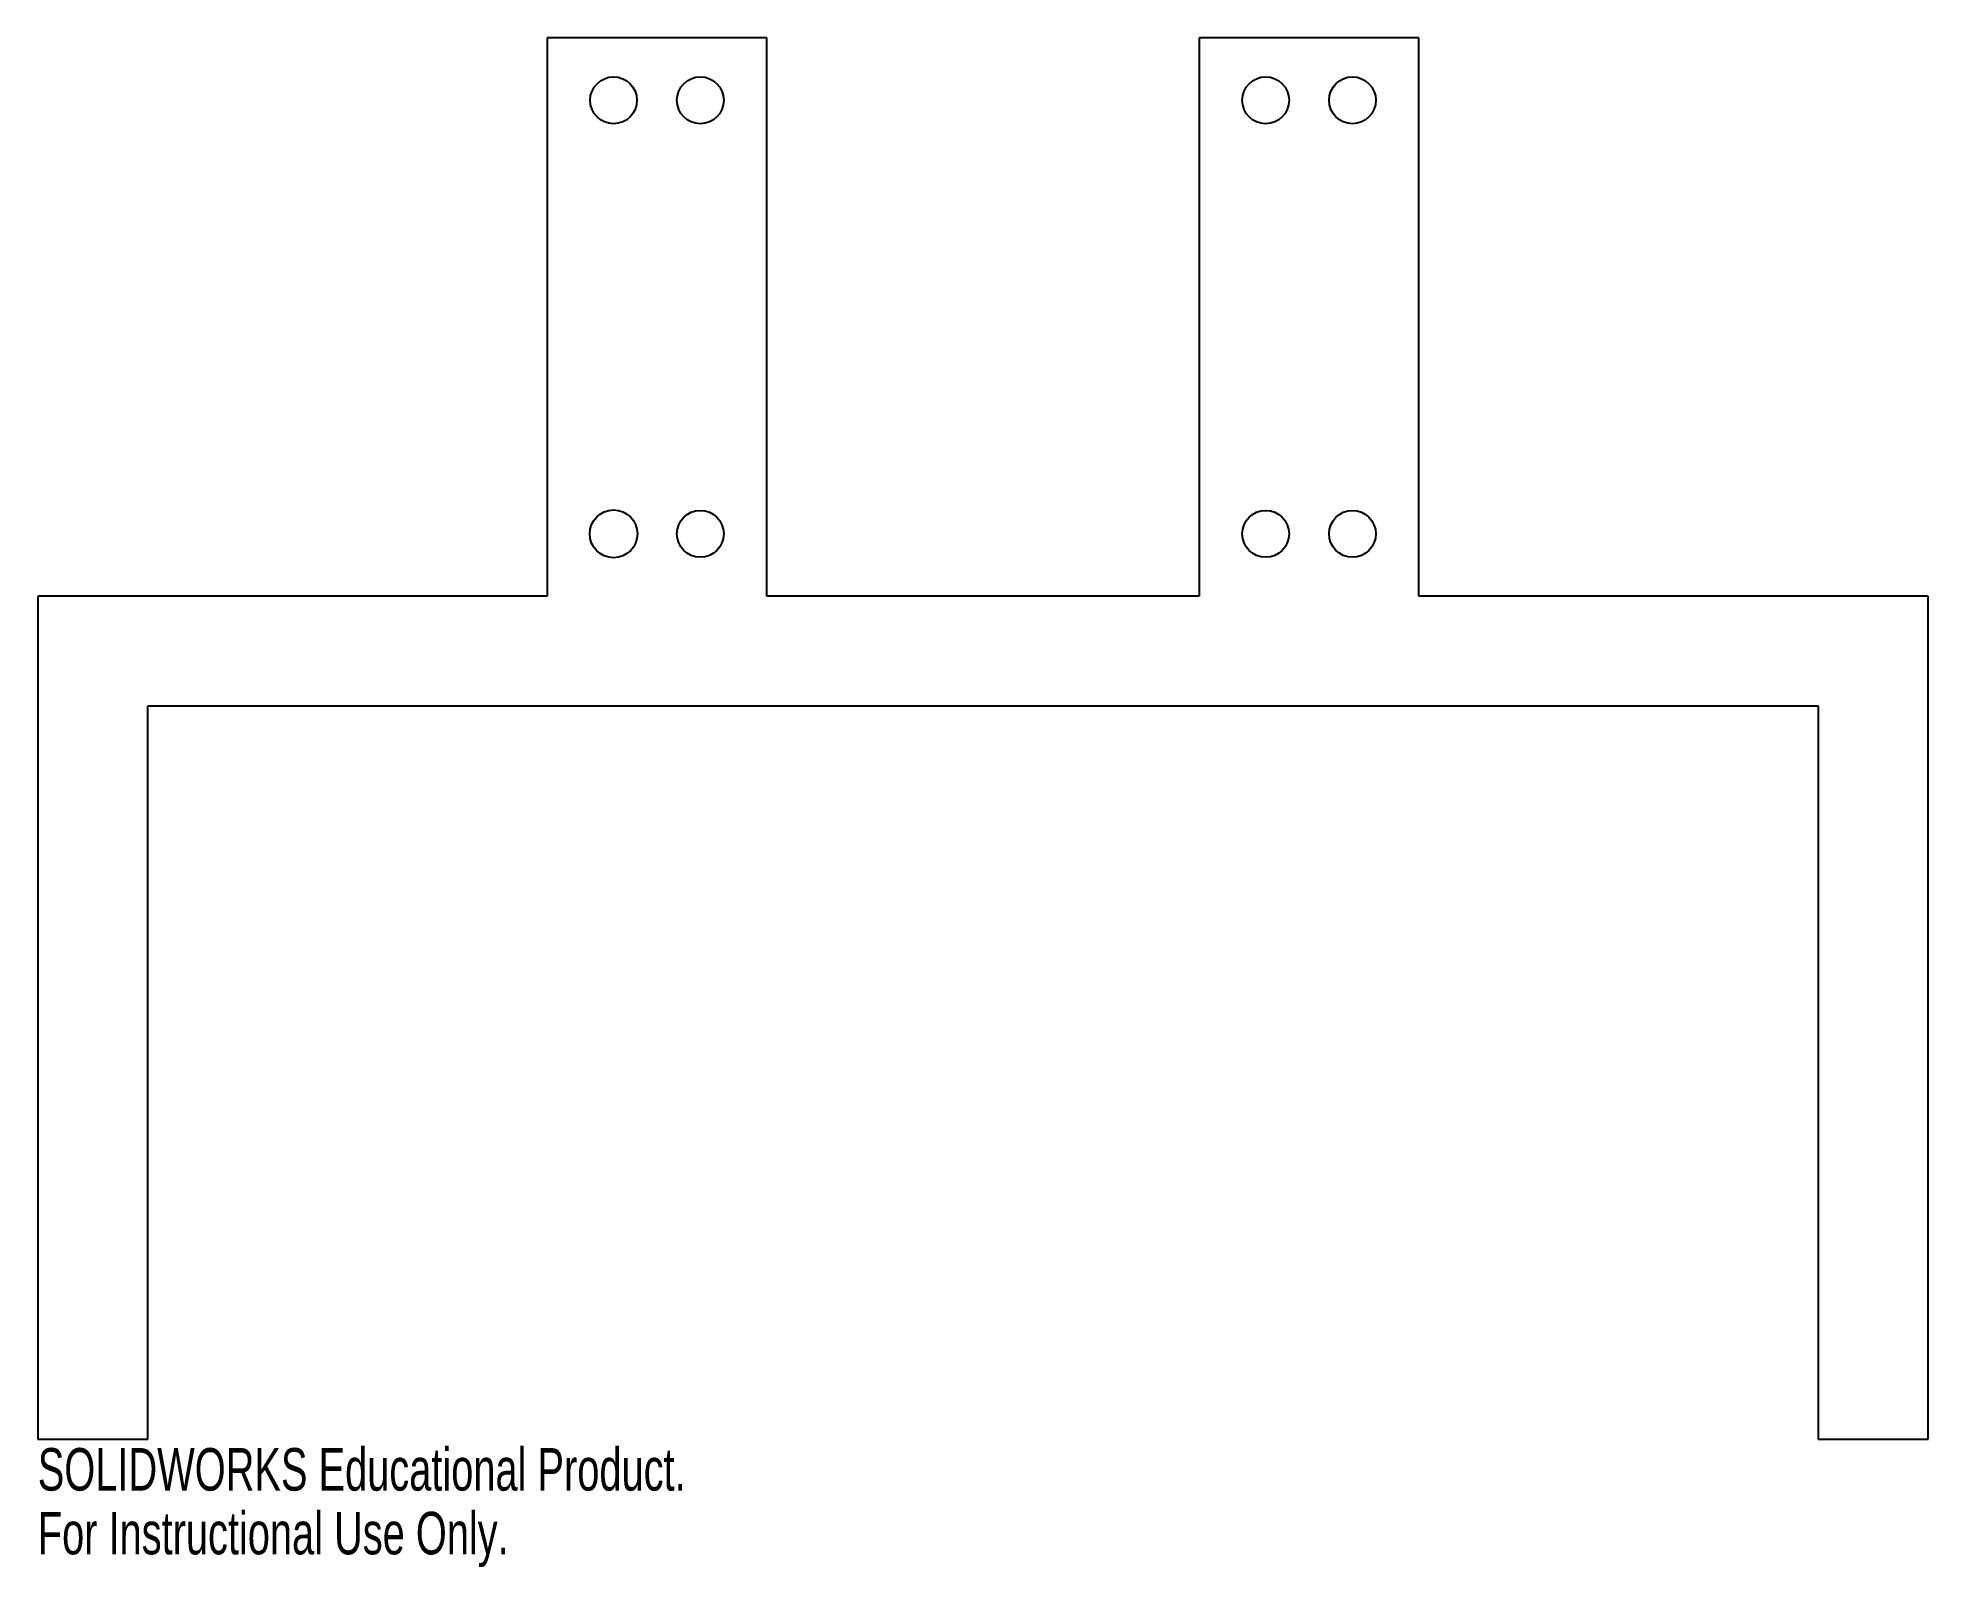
# Model space of a CAD drawing. Header units: inches. Extents: x 0.76 to 9.22, y -1.23 to 5.62.
import ezdxf

# ---------------------------------------------------------------- set-up
doc = ezdxf.new("R2010")
doc.units = ezdxf.units.IN
doc.header["$MEASUREMENT"] = 0
doc.styles.add('SLDTEXTSTYLE0', font='TXT', dxfattribs={"width": 0.7})

msp = doc.modelspace()

# ---------------------------------------------------------------- linework, layer by layer
at = {"color": 7, "linetype": 'Continuous', "lineweight": 25}
for p, q in [((3.0398, 5.619), (3.0398, 3.119)), ((4.0241, 5.619), (3.0398, 5.619)), ((4.0241, 3.119), (4.0241, 5.619)), ((5.9598, 5.619), (5.9598, 3.119)), ((6.9441, 5.619), (5.9598, 5.619)), ((6.9441, 3.119), (6.9441, 5.619)), ((0.7596, 3.119), (0.7596, -0.6541)), ((3.0398, 3.119), (0.7596, 3.119)), ((5.9598, 3.119), (4.0241, 3.119)), ((9.2242, 3.119), (6.9441, 3.119)), ((9.2242, -0.6541), (9.2242, 3.119)), ((1.2518, 2.629), (8.7321, 2.629)), ((1.2518, -0.6541), (1.2518, 2.629)), ((8.7321, 2.629), (8.7321, -0.6541)), ((0.7596, -0.6541), (1.2518, -0.6541)), ((8.7321, -0.6541), (9.2242, -0.6541))]:
    msp.add_line(p, q, dxfattribs=at)
for centre, radius in [((3.3378, 5.3395), 0.1048), ((3.7264, 5.3395), 0.1048), ((6.2575, 5.3395), 0.1048), ((6.6461, 5.3395), 0.1048), ((3.3378, 3.3986), 0.1068), ((3.7264, 3.3986), 0.1048), ((6.2575, 3.3986), 0.1048), ((6.6461, 3.3986), 0.1048)]:
    msp.add_circle(centre, radius, dxfattribs=at)

# ---------------------------------------------------------------- texts
at = {"color": 7, "linetype": 'Continuous', "char_height": 0.1903, "attachment_point": 1, "style": 'SLDTEXTSTYLE0'}
for s, insert in [('SOLIDWORKS Educational Product.', (0.7596, -0.6943)), ('For Instructional Use Only.', (0.7596, -0.9797))]:
    msp.add_mtext(s, dxfattribs=dict(at, insert=insert))

doc.saveas('drawing.dxf')
